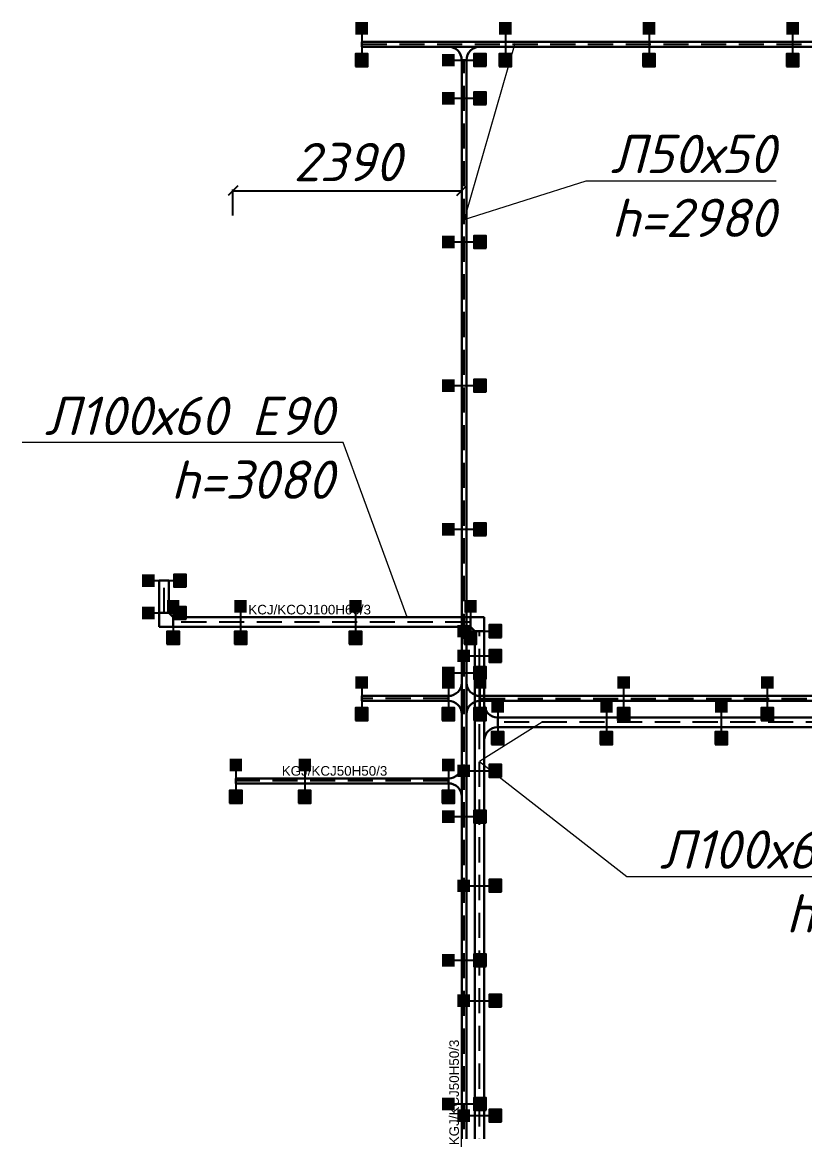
# Model space of a CAD drawing. Extents: x 221643 to 289394, y 86804 to 109436.
# Drawn here: x 224242 to 225059, y 90639 to 91797 of the extents above; entities that cross this region are included whole.
import ezdxf
from ezdxf import colors
from ezdxf.entities.mleader import LeaderData, LeaderLine
from ezdxf.math import Vec2, Vec3

# ---------------------------------------------------------------- set-up
doc = ezdxf.new("R2010")
doc.units = 0
doc.linetypes.add('DASHED2', pattern=[0.375, 0.25, -0.125])
doc.layers.get('Defpoints').update_dxf_attribs({"color": 140})
doc.layers.add('BAKS_opis', color=7, linetype='Continuous')
doc.layers.add("E_Прив'язки", color=24, linetype='Continuous')
for name, color, linetype, lineweight in [('E_Лотки', 5, 'Continuous', 30), ('E_Лотки_аварійні', 1, 'Continuous', 30), ('E_Позначення', 7, 'Continuous', 15)]:
    doc.layers.add(name, color=color, linetype=linetype, lineweight=lineweight)
doc.layers.add('E_Лотки_опори_опуски', color=2, linetype='Continuous', plot=False)
doc.styles.add('GOST 2.304', font='isocpeui.ttf')
doc.styles.add('ROMANS', font='ROMANS')
doc.styles.get("Standard").update_dxf_attribs({"font": 'arial.ttf'})
doc.styles.add('ГОСТ 2.304', font='isocpeui.ttf')
doc.dimstyles.new('ISO-25', dxfattribs={"dimtxt": 2.5, "dimasz": 2.5, "dimexe": 1.25, "dimexo": 0.625, "dimtad": 1, "dimtxsty": 'Standard', "dimcen": 2.5, "dimadec": 0, "dimazin": 0, "dimtfac": 1, "dimtmove": 0, "dimatfit": 3, "dimfxl": 1, "dimarcsym": 0})

# ---------------------------------------------------------------- blocks, each defined once
blk = doc.blocks.new('A$C3C5B6495')
at = {"linetype": 'Continuous'}
for p, q in [((0, 33), (0, 0)), ((14, 19), (14, 14))]:
    blk.add_line(p, q, dxfattribs=at)
for centre, start, end in [((14, 33), 180, 270), ((14, 0), 90, 180)]:
    blk.add_arc(centre, 14, start, end, dxfattribs=at)
blk = doc.blocks.new('TKD___50')
blk.add_blockref('A$C3C5B6495', (0, -16.5))
blk = doc.blocks.new('A$C4863500E')
at = {"linetype": 'Continuous'}
for p, q in [((380, 140), (0, 140)), ((240, 0), (140, 0))]:
    blk.add_line(p, q, dxfattribs=at)
for centre, start, end in [((0, 0), 0, 90), ((380, 0), 90, 180)]:
    blk.add_arc(centre, 140, start, end, dxfattribs=at)
blk = doc.blocks.new('TKD___100')
at = {"xscale": 0.1, "yscale": 0.1, "zscale": 0.1}
blk.add_blockref('A$C4863500E', (-19, -14), dxfattribs=at)
at = {"style": 'ROMANS', "flags": 9}
for tag, p in [('SYMBOL', (4.9, 15)), ('ID', (4.9, 14.7)), ('NAME', (4.9, 14.4)), ('TYP', (4.9, 14)), ('LENGTH', (4.9, 13.7)), ('ATT_1', (4.9, 13.4)), ('ATT_2', (4.9, 13)), ('ATT_3', (4.9, 12.7)), ('ATT_4', (4.9, 12.3)), ('ATT_5', (4.9, 11.9)), ('LUSTRO', (4.9, 11.6)), ('P1', (4.9, 11.2)), ('P2', (4.9, 10.9)), ('AN', (4.9, 10.6))]:
    blk.add_attdef(tag, p, '', height=0.3, dxfattribs=at)
blk = doc.blocks.new('BAKS_1525')
at = {"layer": 'BAKS_opis', "linetype": 'DASHED2', "ltscale": 105}
blk.add_line((0, 0), (0, 2139.9), dxfattribs=at)
at = {"layer": 'E_Лотки'}
for points in [[(2.5, 0), (2.5, 2139.9), (-2.5, 2139.9), (-2.5, 0)], [(-2.5, 0), (-2.5, 2139.9), (2.5, 2139.9), (2.5, 0)], [(-2.5, 0), (-2.5, 2139.9), (-2.5, 2139.9), (-2.5, 0)], [(2.5, 0), (2.5, 2139.9), (2.5, 2139.9), (2.5, 0)]]:
    blk.add_3dface(points, dxfattribs=at)
at = {"flags": 1}
for tag, p in [('ATT_1', (0, 2139.9)), ('ATT_2', (0, 2139.9)), ('ATT_3', (0, 2139.9)), ('ATT_4', (0, 2139.9)), ('ATT_5', (0, 2139.9)), ('AN', (0, 2139.9)), ('TYP', (0, 2139.9)), ('NAME', (0, 2139.9)), ('P1X', (0, 2139.9)), ('P2X', (0, 2139.9)), ('P1Y', (0, 2139.9)), ('P2Y', (0, 2139.9)), ('LUSTRO', (0, 2139.9)), ('ID', (-2.5, 0)), ('LENGTH', (0, 0))]:
    blk.add_attdef(tag, p, '', height=2.5, dxfattribs=at)
at = {"layer": 'BAKS_opis'}
blk.add_attdef('SYMBOL', (-5.5, 1006.9), '', height=10, rotation=90, dxfattribs=at)
blk = doc.blocks.new('BAKS_1526')
at = {"layer": 'BAKS_opis', "linetype": 'DASHED2', "ltscale": 105}
blk.add_line((0, 0), (3602.6, 0), dxfattribs=at)
at = {"layer": 'E_Лотки'}
for points in [[(0, -2.5), (3602.6, -2.5), (3602.6, 2.5), (0, 2.5)], [(0, 2.5), (3602.6, 2.5), (3602.6, -2.5), (0, -2.5)], [(0, 2.5), (3602.6, 2.5), (3602.6, 2.5), (0, 2.5)], [(0, -2.5), (3602.6, -2.5), (3602.6, -2.5), (0, -2.5)]]:
    blk.add_3dface(points, dxfattribs=at)
at = {"flags": 1}
for tag, p in [('ID', (0, 2.5)), ('LENGTH', (0, 0)), ('ATT_1', (3602.6, 0)), ('ATT_2', (3602.6, 0)), ('ATT_3', (3602.6, 0)), ('ATT_4', (3602.6, 0)), ('ATT_5', (3602.6, 0)), ('AN', (3602.6, 0)), ('TYP', (3602.6, 0)), ('NAME', (3602.6, 0)), ('P1X', (3602.6, 0)), ('P2X', (3602.6, 0)), ('P1Y', (3602.6, 0)), ('P2Y', (3602.6, 0)), ('LUSTRO', (3602.6, 0))]:
    blk.add_attdef(tag, p, '', height=2.5, dxfattribs=at)
at = {"layer": 'BAKS_opis'}
blk.add_attdef('SYMBOL', (1738.3, 5.5), '', height=10, dxfattribs=at)
blk = doc.blocks.new('BAKS_1529')
at = {"layer": 'BAKS_opis', "linetype": 'DASHED2', "ltscale": 105}
blk.add_line((0, 0), (-90.5, 0), dxfattribs=at)
at = {"layer": 'E_Лотки'}
for points in [[(0, 2.5), (-90.5, 2.5), (-90.5, -2.5), (0, -2.5)], [(0, 2.5), (-90.5, 2.5), (-90.5, 2.5), (0, 2.5)], [(0, -2.5), (-90.5, -2.5), (-90.5, 2.5), (0, 2.5)], [(0, -2.5), (-90.5, -2.5), (-90.5, -2.5), (0, -2.5)]]:
    blk.add_3dface(points, dxfattribs=at)
at = {"flags": 1}
for tag, p in [('ATT_1', (-90.5, 0)), ('ATT_2', (-90.5, 0)), ('ATT_3', (-90.5, 0)), ('ATT_4', (-90.5, 0)), ('ATT_5', (-90.5, 0)), ('AN', (-90.5, 0)), ('TYP', (-90.5, 0)), ('NAME', (-90.5, 0)), ('P1X', (-90.5, 0)), ('P2X', (-90.5, 0)), ('P1Y', (-90.5, 0)), ('P2Y', (-90.5, 0)), ('LUSTRO', (-90.5, 0)), ('LENGTH', (0, 0)), ('ID', (0, -2.5))]:
    blk.add_attdef(tag, p, '', height=2.5, dxfattribs=at)
at = {"layer": 'BAKS_opis', "flags": 1}
blk.add_attdef('SYMBOL', (-45.2, 5.5), '', height=10, rotation=0, dxfattribs=at)
blk = doc.blocks.new('BAKS_1530')
at = {"layer": 'BAKS_opis', "linetype": 'DASHED2', "ltscale": 105}
blk.add_line((0, 0), (-222, 0), dxfattribs=at)
at = {"layer": 'E_Лотки'}
for points in [[(0, 2.5), (-222, 2.5), (-222, -2.5), (0, -2.5)], [(0, 2.5), (-222, 2.5), (-222, 2.5), (0, 2.5)], [(0, -2.5), (-222, -2.5), (-222, 2.5), (0, 2.5)], [(0, -2.5), (-222, -2.5), (-222, -2.5), (0, -2.5)]]:
    blk.add_3dface(points, dxfattribs=at)
at = {"flags": 1}
for tag, p in [('ATT_1', (-222, 0)), ('ATT_2', (-222, 0)), ('ATT_3', (-222, 0)), ('ATT_4', (-222, 0)), ('ATT_5', (-222, 0)), ('AN', (-222, 0)), ('TYP', (-222, 0)), ('NAME', (-222, 0)), ('P1X', (-222, 0)), ('P2X', (-222, 0)), ('P1Y', (-222, 0)), ('P2Y', (-222, 0)), ('LUSTRO', (-222, 0)), ('LENGTH', (0, 0)), ('ID', (0, -2.5))]:
    blk.add_attdef(tag, p, '', height=2.5, dxfattribs=at)
at = {"layer": 'BAKS_opis'}
blk.add_attdef('SYMBOL', (-174, 5.5), '', height=10, rotation=0, dxfattribs=at)
blk = doc.blocks.new('BAKS_1531')
at = {"layer": 'BAKS_opis', "linetype": 'DASHED2', "ltscale": 105}
blk.add_line((0, 0), (6090.5, 0, 0), dxfattribs=at)
at = {"layer": 'E_Лотки'}
for points in [[(0, -2.5), (6090.5, -2.5, 0), (6090.5, 2.5, 0), (0, 2.5)], [(0, 2.5), (6090.5, 2.5, 0), (6090.5, -2.5, 0), (0, -2.5)], [(0, 2.5), (6090.5, 2.5, 0), (6090.5, 2.5, 0), (0, 2.5)], [(0, -2.5), (6090.5, -2.5, 0), (6090.5, -2.5, 0), (0, -2.5)]]:
    blk.add_3dface(points, dxfattribs=at)
at = {"flags": 1}
for tag, p in [('ID', (0, 2.5)), ('LENGTH', (0, 0)), ('ATT_1', (6090.5, 0, 0)), ('ATT_2', (6090.5, 0, 0)), ('ATT_3', (6090.5, 0, 0)), ('ATT_4', (6090.5, 0, 0)), ('ATT_5', (6090.5, 0, 0)), ('AN', (6090.5, 0, 0)), ('TYP', (6090.5, 0, 0)), ('NAME', (6090.5, 0, 0)), ('P1X', (6090.5, 0, 0)), ('P2X', (6090.5, 0, 0)), ('P1Y', (6090.5, 0, 0)), ('P2Y', (6090.5, 0, 0)), ('LUSTRO', (6090.5, 0, 0))]:
    blk.add_attdef(tag, p, '', height=2.5, dxfattribs=at)
at = {"layer": 'BAKS_opis'}
blk.add_attdef('SYMBOL', (2982.2, 5.5), '', height=10, dxfattribs=at)
blk = doc.blocks.new('A$C7FF703E6')
at = {"linetype": 'Continuous'}
for p, q in [((0, 145), (100, 145)), ((0, 145), (0, 0)), ((100, 145), (145, 100)), ((145, 100), (145, 0)), ((145, 0), (0, 0))]:
    blk.add_line(p, q, dxfattribs=at)
blk = doc.blocks.new('KK___100')
at = {"xscale": 0.1, "yscale": 0.1, "zscale": 0.1, "rotation": 270}
blk.add_blockref('A$C7FF703E6', (-5, 14.5), dxfattribs=at)
at = {"style": 'ROMANS', "flags": 9}
for tag, p in [('SYMBOL', (-1386.7, 2120.9)), ('ID', (-1386.4, 2120.9)), ('NAME', (-1386.1, 2120.9)), ('TYP', (-1385.8, 2120.9)), ('LENGTH', (-1385.4, 2120.9)), ('ATT_1', (-1385.1, 2120.9)), ('ATT_2', (-1384.8, 2120.9)), ('ATT_3', (-1384.4, 2120.9)), ('ATT_4', (-1384, 2120.9)), ('ATT_5', (-1383.7, 2120.9)), ('LUSTRO', (-1383.3, 2120.9)), ('P1', (-1383, 2120.9)), ('P2', (-1382.7, 2120.9)), ('AN', (-1382.4, 2120.9))]:
    blk.add_attdef(tag, p, '', height=0.3, rotation=90, dxfattribs=at)
blk = doc.blocks.new('BAKS_1557')
at = {"layer": 'BAKS_opis', "linetype": 'DASHED2', "ltscale": 105}
blk.add_line((0, 0), (0, 1225.8), dxfattribs=at)
at = {"layer": 'E_Лотки_аварійні'}
for points in [[(5, 0), (5, 1225.8), (-5, 1225.8), (-5, 0)], [(-5, 0), (-5, 1225.8), (5, 1225.8), (5, 0)], [(-5, 0), (-5, 1225.8), (-5, 1225.8), (-5, 0)], [(5, 0), (5, 1225.8), (5, 1225.8), (5, 0)]]:
    blk.add_3dface(points, dxfattribs=at)
at = {"flags": 1}
for tag, p in [('ATT_1', (0, 1235.3)), ('ATT_2', (0, 1235.3)), ('ATT_3', (0, 1235.3)), ('ATT_4', (0, 1235.3)), ('ATT_5', (0, 1235.3)), ('AN', (0, 1235.3)), ('TYP', (0, 1235.3)), ('NAME', (0, 1235.3)), ('P1X', (0, 1235.3)), ('P2X', (0, 1235.3)), ('P1Y', (0, 1235.3)), ('P2Y', (0, 1235.3)), ('ID', (-5, -9.5)), ('LENGTH', (0, -9.5))]:
    blk.add_attdef(tag, p, '', height=2.5, dxfattribs=at)
at = {"layer": 'BAKS_opis'}
blk.add_attdef('SYMBOL', (8, 684.9), '', height=10, rotation=270, dxfattribs=at)
blk = doc.blocks.new('BAKS_1561')
at = {"layer": 'BAKS_opis', "linetype": 'DASHED2', "ltscale": 105}
blk.add_line((0, 0), (0, 33.8), dxfattribs=at)
at = {"layer": 'E_Лотки_аварійні'}
for points in [[(5, 0), (5, 33.8), (-5, 33.8), (-5, 0)], [(-5, 0), (-5, 33.8), (5, 33.8), (5, 0)], [(-5, 0), (-5, 33.8), (-5, 33.8), (-5, 0)], [(5, 0), (5, 33.8), (5, 33.8), (5, 0)]]:
    blk.add_3dface(points, dxfattribs=at)
at = {"flags": 1}
for tag, p in [('ATT_1', (0, 33.8)), ('ATT_2', (0, 33.8)), ('ATT_3', (0, 33.8)), ('ATT_4', (0, 33.8)), ('ATT_5', (0, 33.8)), ('AN', (0, 33.8)), ('TYP', (0, 33.8)), ('NAME', (0, 33.8)), ('P1X', (0, 33.8)), ('P2X', (0, 33.8)), ('P1Y', (0, 33.8)), ('P2Y', (0, 33.8)), ('LUSTRO', (0, 33.8)), ('ID', (-5, -9.5)), ('LENGTH', (0, -9.5))]:
    blk.add_attdef(tag, p, '', height=2.5, dxfattribs=at)
at = {"layer": 'BAKS_opis', "flags": 1}
blk.add_attdef('SYMBOL', (-8, 12.1), '', height=10, rotation=90, dxfattribs=at)
blk = doc.blocks.new('BAKS_1562')
at = {"layer": 'BAKS_opis', "linetype": 'DASHED2', "ltscale": 105}
blk.add_line((0, 0), (-310.4, 0), dxfattribs=at)
at = {"layer": 'E_Лотки_аварійні'}
for points in [[(0, 5), (-310.4, 5), (-310.4, -5), (0, -5)], [(0, 5), (-310.4, 5), (-310.4, 5), (0, 5)], [(0, -5), (-310.4, -5), (-310.4, 5), (0, 5)], [(0, -5), (-310.4, -5), (-310.4, -5), (0, -5)]]:
    blk.add_3dface(points, dxfattribs=at)
at = {"flags": 1}
for tag, p in [('TYP', (-319.9, 0)), ('ATT_1', (-319.9, 0)), ('ATT_2', (-319.9, 0)), ('ATT_3', (-319.9, 0)), ('ATT_4', (-319.9, 0)), ('ATT_5', (-319.9, 0)), ('AN', (-319.9, 0)), ('NAME', (-319.9, 0)), ('P1X', (-319.9, 0)), ('P2X', (-319.9, 0)), ('P1Y', (-319.9, 0)), ('P2Y', (-319.9, 0)), ('LENGTH', (0, 0)), ('ID', (0, -5))]:
    blk.add_attdef(tag, p, '', height=2.5, dxfattribs=at)
at = {"layer": 'BAKS_opis'}
blk.add_attdef('SYMBOL', (-231.9, 8), '', height=10, rotation=0, dxfattribs=at)
blk = doc.blocks.new('BAKS_1571')
at = {"layer": 'BAKS_opis', "linetype": 'DASHED2', "ltscale": 105}
blk.add_line((0, 0), (-5033.5, 0), dxfattribs=at)
at = {"layer": 'E_Лотки_аварійні'}
for points in [[(0, 5), (-5033.5, 5), (-5033.5, -5), (0, -5)], [(0, 5), (-5033.5, 5), (-5033.5, 5), (0, 5)], [(0, -5), (-5033.5, -5), (-5033.5, 5), (0, 5)], [(0, -5), (-5033.5, -5), (-5033.5, -5), (0, -5)]]:
    blk.add_3dface(points, dxfattribs=at)
at = {"flags": 1}
for tag, p in [('ATT_1', (-5033.5, 0)), ('ATT_2', (-5033.5, 0)), ('ATT_3', (-5033.5, 0)), ('ATT_4', (-5033.5, 0)), ('ATT_5', (-5033.5, 0)), ('AN', (-5033.5, 0)), ('TYP', (-5033.5, 0)), ('NAME', (-5033.5, 0)), ('P1X', (-5033.5, 0)), ('P2X', (-5033.5, 0)), ('P1Y', (-5033.5, 0)), ('P2Y', (-5033.5, 0)), ('LUSTRO', (-5033.5, 0)), ('LENGTH', (0, 0)), ('ID', (0, -5))]:
    blk.add_attdef(tag, p, '', height=2.5, dxfattribs=at)
at = {"layer": 'BAKS_opis'}
blk.add_attdef('SYMBOL', (-2588.8, 8), '', height=10, rotation=360, dxfattribs=at)
blk = doc.blocks.new('_None')
blk = doc.blocks.new('podpora_200')
for points in [[(-6.5, 10), (0, 10), (6.5, 10), (6.5, 23.1), (-6.5, 23.1)], [(-6.5, -23.1), (6.5, -23.1), (6.5, -10), (-6.5, -10)]]:
    blk.add_hatch(color=256).paths.add_polyline_path(points)
blk.add_line((0, 10), (0, -10))
blk.add_lwpolyline([(-6.5, -23.1), (6.5, -23.1), (6.5, -10), (-6.5, -10)], close=True)
at = {"style": 'ROMANS', "flags": 9}
for tag, p in [('SYMBOL', (3.3, 14.9)), ('TYP', (3.3, 13.9)), ('ATT_1', (3.3, 13.2)), ('ATT_2', (3.3, 12.9)), ('ATT_3', (3.3, 12.5)), ('ATT_4', (3.3, 12.2)), ('ATT_5', (3.3, 11.8)), ('ID', (3.3, 14.5)), ('NAME', (3.3, 14.2)), ('LENGTH', (3.3, 13.6)), ('P1', (3.3, 11.4)), ('AN', (3.3, 10.8)), ('ELEM', (3.3, 10.5)), ('P2', (3.3, 11.1))]:
    blk.add_attdef(tag, p, '', height=0.3, dxfattribs=at)
blk = doc.blocks.new('_Oblique')
at = {"color": 0, "linetype": 'ByBlock', "lineweight": -2}
blk.add_line((-0.5, -0.5), (0.5, 0.5), dxfattribs=at)
blk = doc.blocks.new('*D1568')
at = {"layer": 'Defpoints', "color": 0, "transparency": 16777216}
for p in [(224701, 91621.1), (224462, 91595.4), (224701, 91603.3)]:
    blk.add_point(p, dxfattribs=at)
at = {"layer": "E_Прив'язки", "color": 0, "lineweight": -2, "transparency": 16777216}
for p, q in [((224462, 91595.4), (224462, 91622.3)), ((224462, 91621.1), (224701, 91621.1)), ((224701, 91603.3), (224701, 91622.3))]:
    blk.add_line(p, q, dxfattribs=at)
at = {"layer": "E_Прив'язки", "color": 0, "lineweight": -2, "transparency": 16777216, "xscale": 10, "yscale": 10, "zscale": 10, "rotation": 180}
blk.add_blockref('_Oblique', (224462, 91621.1), dxfattribs=at)
at = {"layer": "E_Прив'язки", "color": 0, "lineweight": -2, "transparency": 16777216, "xscale": 10, "yscale": 10, "zscale": 10}
blk.add_blockref('_Oblique', (224701, 91621.1), dxfattribs=at)
at = {"layer": "E_Прив'язки", "color": 0, "transparency": 16777216, "insert": (224581.5, 91651.1), "char_height": 40, "attachment_point": 5, "style": 'GOST 2.304', "bg_fill": 3, "box_fill_scale": 1.1, "bg_fill_color": 256, "bg_fill_true_color": 13158600, "bg_fill_transparency": 0}
blk.add_mtext('2390', dxfattribs=at)

msp = doc.modelspace()

# ---------------------------------------------------------------- block references
at = {"layer": 'E_Лотки'}
for name, p in [('BAKS_1526', (224596.5036, 91774.0672)), ('BAKS_1531', (224720.0036, 91091.1718)), ('BAKS_1529', (224687.0036, 91091.1718))]:
    msp.add_blockref(name, p, dxfattribs=at)
for p, rotation in [((224703.3549, 91771.5672), 270), ((224701.0036, 91091.1718), 180), ((224701.0036, 91004.9211), 180)]:
    msp.add_blockref('TKD___50', p, dxfattribs=dict(at, rotation=rotation))
for name, p in [('BAKS_1525', (224703.5036, 89617.6718)), ('BAKS_1530', (224687.0036, 91004.9211))]:
    msp.add_blockref(name, p, dxfattribs=at).add_auto_attribs({'SYMBOL': 'KGJ/KCJ50H50/3'})
at = {"layer": 'E_Лотки', "xscale": -1, "rotation": 180}
msp.add_blockref('TKD___50', (224706.0036, 91091.1718), dxfattribs=at)
at = {"layer": 'E_Лотки_аварійні'}
for name, p in [('BAKS_1561', (224390.1498, 91180.2947)), ('BAKS_1571', (229772.0036, 91066.1718))]:
    msp.add_blockref(name, p, dxfattribs=at)
for name, p in [('BAKS_1562', (224710.0036, 91170.7947)), ('BAKS_1557', (224719.5036, 89935.4933))]:
    msp.add_blockref(name, p, dxfattribs=at).add_auto_attribs({'SYMBOL': 'KCJ/KCOJ100H60/3'})
at = {"layer": 'E_Лотки_аварійні', "rotation": 89.9999999999927}
msp.add_blockref('KK___100', (224399.6498, 91170.7947), dxfattribs=at)
at = {"layer": 'E_Лотки_аварійні', "xscale": -1}
for name, p, rotation in [('KK___100', (224719.5036, 91161.2947), 359.9999999999977), ('TKD___100', (224724.5036, 91066.1718), 90)]:
    msp.add_blockref(name, p, dxfattribs=dict(at, rotation=rotation))
at = {"layer": 'E_Лотки_опори_опуски'}
for p in [(224596.5036, 91774.0672), (224746.5036, 91774.0672), (224896.5036, 91774.0672), (225046.5036, 91774.0672), (224399.6498, 91170.7947), (224470.0036, 91170.7947), (224590.0036, 91170.7947), (224710.0036, 91170.7947), (224596.5036, 91091.1718), (224687.0036, 91091.1718), (224720.0036, 91091.1718), (224870.0036, 91091.1718), (225020.0036, 91091.1718), (224738.5036, 91066.1718), (224852.0036, 91066.1718), (224972.0036, 91066.1718), (224465.0036, 91004.9211), (224537.0036, 91004.9211), (224687.0036, 91004.9211)]:
    msp.add_blockref('podpora_200', p, dxfattribs=at)
at = {"layer": 'E_Лотки_опори_опуски', "rotation": 90}
for p in [(224703.5036, 91757.5672), (224703.5036, 91717.6718), (224703.5036, 91567.6718), (224703.5036, 91417.6718), (224703.5036, 91267.6718), (224390.1498, 91214.0663), (224390.1498, 91180.2947), (224719.5036, 91161.2947), (224719.5036, 91135.4933), (224703.5036, 91117.6718), (224719.5036, 91015.4933), (224703.5036, 90967.6718), (224719.5036, 90895.4933), (224703.5036, 90817.6718), (224719.5036, 90775.4933), (224703.5036, 90667.6718), (224719.5036, 90655.4933)]:
    msp.add_blockref('podpora_200', p, dxfattribs=at)

# ---------------------------------------------------------------- next in the draw order: leaders
at = {"layer": 'E_Позначення'}
ml = msp.add_multileader_mtext('Standard', dxfattribs=at)
ml.set_content('Л50х50\\Ph=2980', color=256, style='ГОСТ 2.304')
ml.set_leader_properties(color=256, linetype='ByLayer', lineweight=-1)
ml.set_arrow_properties(name='NONE')
ml.build(insert=Vec2(0, 0))
ml.multileader.update_dxf_attribs({"has_dogleg": 0, "text_left_attachment_type": 6, "text_right_attachment_type": 6, "dogleg_length": 0, "arrow_head_size": 0.1})
ctx = ml.context
ctx.base_point, ctx.char_height, ctx.arrow_head_size, ctx.landing_gap_size, ctx.plane_origin = Vec3(224830.8001, 91631.5761), 40, 0.1, 10, Vec3(227460.7852, 91467.6305)
ctx.left_attachment, ctx.right_attachment, ctx.text_align_type = 6, 6, 2
notes = []
notes.append((ctx, [(0, (1, 1, 0), (224830.8001, 91631.5761), (1, 0), 0, [(1, [(224756.3886, 91774.9312), (224703.5036, 91591.104)], 0, [])])]))
ctx.mtext.insert, ctx.mtext.alignment, ctx.mtext.flow_direction = Vec3(225028.3456, 91679.5761), 3, 5
ctx.mtext.has_bg_fill, ctx.mtext.bg_color, ctx.mtext.bg_scale_factor, ctx.mtext.bg_transparency, ctx.mtext.use_window_bg_color = 1, -1027028792, 1.5, 0, 1
ml = msp.add_multileader_mtext('Standard', dxfattribs=at)
ml.set_content('Л100х60 Е90\\Ph=3080', color=256, style='ГОСТ 2.304')
ml.set_leader_properties(color=256, linetype='ByLayer', lineweight=-1)
ml.set_arrow_properties(name='NONE')
ml.build(insert=Vec2(0, 0))
ml.multileader.update_dxf_attribs({"has_dogleg": 0, "text_left_attachment_type": 6, "text_right_attachment_type": 6, "dogleg_length": 0, "arrow_head_size": 0.1})
ctx = ml.context
ctx.base_point, ctx.char_height, ctx.arrow_head_size, ctx.landing_gap_size, ctx.plane_origin = Vec3(224231.1231, 91358.1258), 40, 0.1, 10, Vec3(226861.1081, 91194.1802)
ctx.left_attachment, ctx.right_attachment, ctx.text_align_type = 6, 6, 2
notes.append((ctx, [(1, (1, 1, 0), (224577.1534, 91358.1258), (-1, 0), 0, [(0, [(224643.9903, 91175.7947)], 0, [])])]))
ctx.mtext.insert, ctx.mtext.alignment, ctx.mtext.flow_direction = Vec3(224567.1534, 91406.1258), 3, 5
ctx.mtext.has_bg_fill, ctx.mtext.bg_color, ctx.mtext.bg_scale_factor, ctx.mtext.bg_transparency, ctx.mtext.use_window_bg_color = 1, -1027028792, 1.5, 0, 1
ml = msp.add_multileader_mtext('Standard', dxfattribs=at)
ml.set_content('Л100х60 Е90\\Ph=3080', color=256, style='ГОСТ 2.304')
ml.set_leader_properties(color=256, linetype='ByLayer', lineweight=-1)
ml.set_arrow_properties(name='NONE')
ml.build(insert=Vec2(0, 0))
ml.multileader.update_dxf_attribs({"has_dogleg": 0, "text_left_attachment_type": 6, "text_right_attachment_type": 6, "dogleg_length": 0, "arrow_head_size": 0.1})
ctx = ml.context
ctx.base_point, ctx.char_height, ctx.arrow_head_size, ctx.landing_gap_size, ctx.plane_origin = Vec3(224873.3518, 90905.3152), 40, 0.1, 10, Vec3(227503.3368, 90741.3697)
ctx.left_attachment, ctx.right_attachment, ctx.text_align_type = 6, 6, 2
notes.append((ctx, [(0, (1, 1, 0), (224873.3518, 90905.3152), (1, 0), 0, [(2, [(224784.9875, 91066.1718), (224719.5036, 91025.3744)], 0, [])])]))
ctx.mtext.insert, ctx.mtext.alignment, ctx.mtext.flow_direction = Vec3(225209.3821, 90953.3152), 3, 5
ctx.mtext.has_bg_fill, ctx.mtext.bg_color, ctx.mtext.bg_scale_factor, ctx.mtext.bg_transparency, ctx.mtext.use_window_bg_color = 1, -1027028792, 1.5, 0, 1
for ctx, leaders in notes:
    for number, flags, end, landing, length, lines in leaders:
        leader = LeaderData()
        leader.index, (leader.has_last_leader_line, leader.has_dogleg_vector, leader.attachment_direction) = number, flags
        leader.last_leader_point, leader.dogleg_vector, leader.dogleg_length = Vec3(end), Vec3(landing), length
        for number, points, colour, breaks in lines:
            line = LeaderLine()
            line.index, line.vertices, line.color, line.breaks = number, Vec3.list(points), colors.encode_raw_color(colour), breaks
            leader.lines.append(line)
        ctx.leaders.append(leader)

# ---------------------------------------------------------------- next in the draw order: dimensions: what is measured, and where the dimension line sits
at = {"layer": "E_Прив'язки"}
dim = msp.add_linear_dim(base=(224701.0036, 91621.0656), p1=(224462.0036, 91595.412), p2=(224701.0036, 91603.2636), dimstyle='ISO-25', override={"dimtxt": 40, "dimasz": 10, "dimexo": 0, "dimgap": 10, "dimlfac": 10, "dimrnd": 5, "dimtxsty": 'GOST 2.304', "dimblk1": 'Oblique', "dimblk2": 'Oblique', "dimsah": 1, "dimfxl": 1.25, "dimtfill": 1}, dxfattribs=at)
dim.commit()
dim.dimension.update_dxf_attribs({"geometry": '*D1568', "text_midpoint": (224581.5036, 91651.0656)})

doc.saveas('drawing.dxf')
